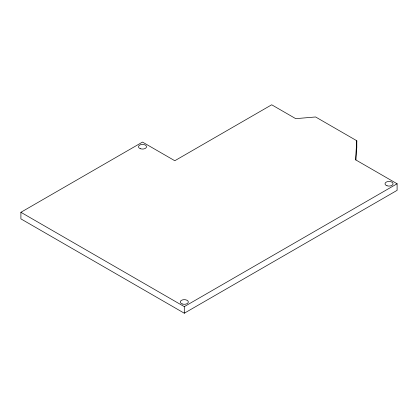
<?xml version="1.0" encoding="UTF-8"?>
<svg xmlns="http://www.w3.org/2000/svg" width="418" height="418" viewBox="0 0 418 418"><rect width="100%" height="100%" fill="white"/><g stroke="black" fill="none" stroke-linecap="round" stroke-linejoin="round"><path stroke-width="0.63" d="M356.8 140.756L355.499 159.754L397.1 183.768L397.1 190.352L184.301 313.213L20.9 218.875L20.9 212.292L142.501 142.083L174.802 160.731L271.7 104.787L295.719 118.655L315.6 116.972L356.8 140.756L356.8 147.34L355.932 160M20.9 212.292L184.301 306.629L397.1 183.768M184.301 306.629L184.301 313.213M140.485 148.756A4.028 2.325 0 0 0 146.53 146.739A4.028 2.325 0 0 0 140.485 144.722A4.028 2.325 0 0 0 140.485 148.756M182.285 303.99A4.028 2.325 0 0 0 188.33 301.974A4.028 2.325 0 0 0 182.285 299.962A4.028 2.325 0 0 0 182.285 303.99M387.026 185.785A4.028 2.325 0 0 0 393.072 183.768A4.028 2.325 0 0 0 387.026 181.757A4.028 2.325 0 0 0 387.026 185.785"/></g></svg>
